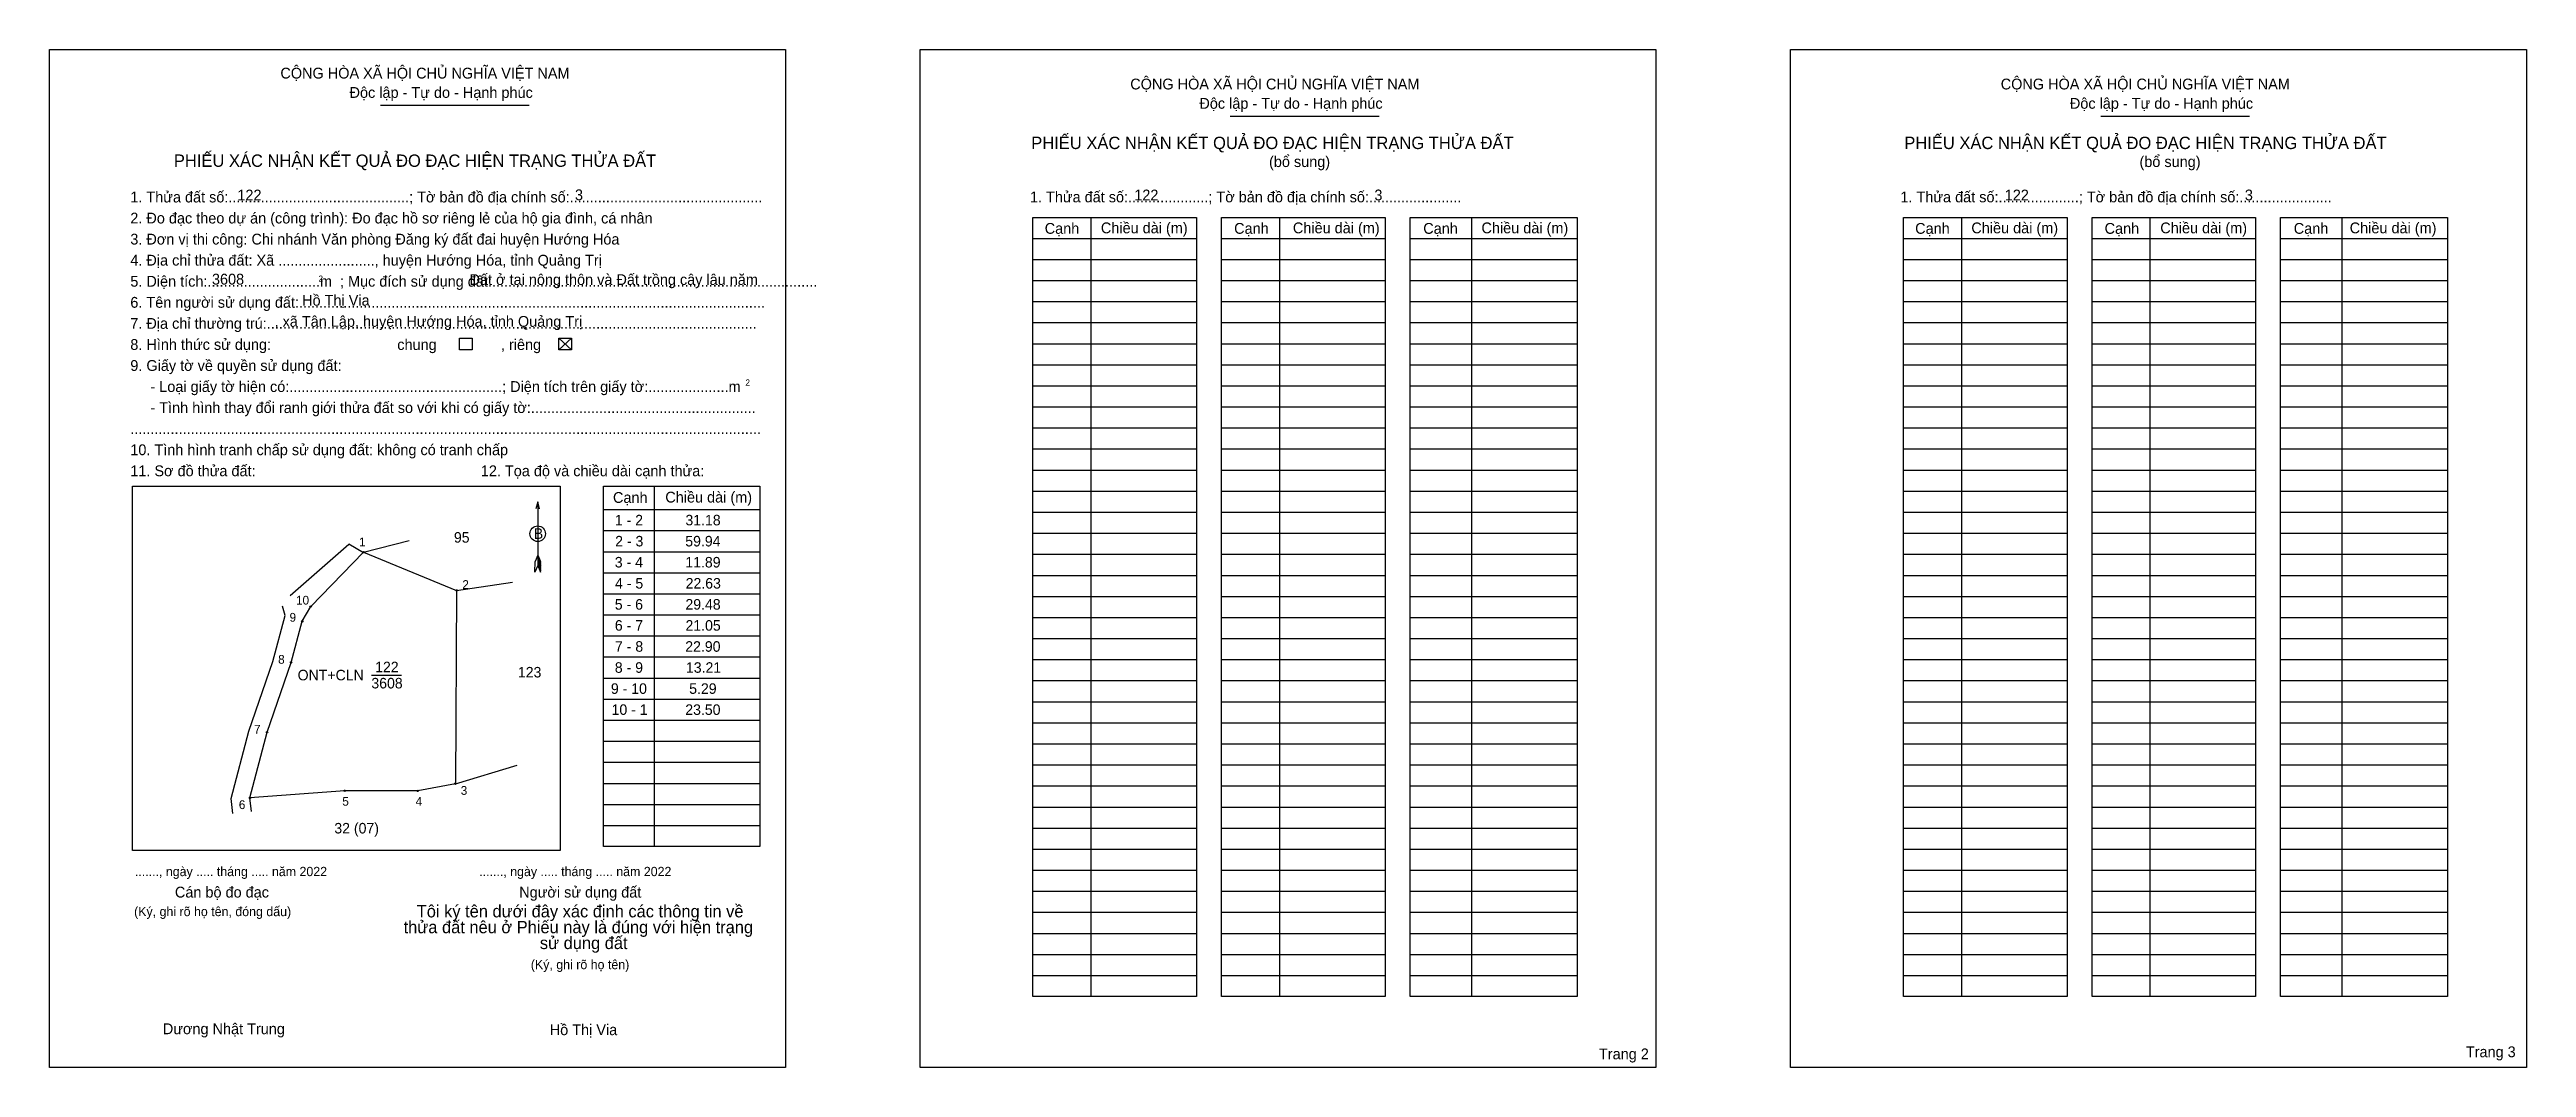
# Model space of a CAD drawing. Extents: x 546192 to 546960, y 1838882 to 1839197.
import ezdxf

# ---------------------------------------------------------------- set-up
doc = ezdxf.new("R2010")
doc.units = 0
for name, color, linetype in [('Level 1', 7, 'Continuous'), ('Level 10', 7, 'Continuous'), ('Level 11', 7, 'Continuous'), ('Level 13', 7, 'Continuous'), ('Level 2', 7, 'Continuous'), ('Level 48', 7, 'Continuous'), ('Level 50', 7, 'Continuous'), ('Level 52', 7, 'Continuous'), ('Level 55', 7, 'Continuous'), ('Level 6', 7, 'Continuous'), ('Level 9', 7, 'Continuous')]:
    doc.layers.add(name, color=color, linetype=linetype)

msp = doc.modelspace()

# ---------------------------------------------------------------- linework, layer by layer
at = {"layer": 'Level 1'}
for p, q in [((546191.64, 1839197.36), (546191.64, 1839197.36)), ((546461.59, 1839197.36), (546461.59, 1839197.36)), ((546294.26, 1839180.08), (546340.42, 1839180.08)), ((546557.81, 1839176.71), (546603.97, 1839176.71)), ((546827.76, 1839176.71), (546873.92, 1839176.71)), ((546514.59, 1839145.32), (546514.59, 1838903.66)), ((546573.07, 1839145.32), (546573.07, 1838903.66)), ((546632.63, 1839145.32), (546632.63, 1838903.66)), ((546784.55, 1839145.32), (546784.55, 1838903.66)), ((546843.02, 1839145.32), (546843.02, 1838903.66)), ((546902.58, 1839145.32), (546902.58, 1838903.66)), ((546496.63, 1839138.79), (546547.36, 1839138.79)), ((546555.1, 1839138.79), (546605.83, 1839138.79)), ((546613.58, 1839138.79), (546665.39, 1839138.79)), ((546766.59, 1839138.79), (546817.31, 1839138.79)), ((546825.06, 1839138.79), (546875.79, 1839138.79)), ((546883.53, 1839138.79), (546935.35, 1839138.79)), ((546496.63, 1839132.26), (546547.36, 1839132.26)), ((546496.63, 1839125.73), (546547.36, 1839125.73)), ((546555.1, 1839132.26), (546605.83, 1839132.26)), ((546555.1, 1839125.73), (546605.83, 1839125.73)), ((546613.58, 1839132.26), (546665.39, 1839132.26)), ((546613.58, 1839125.73), (546665.39, 1839125.73)), ((546766.59, 1839132.26), (546817.31, 1839132.26)), ((546766.59, 1839125.73), (546817.31, 1839125.73)), ((546825.06, 1839132.26), (546875.79, 1839132.26)), ((546825.06, 1839125.73), (546875.79, 1839125.73)), ((546883.53, 1839132.26), (546935.35, 1839132.26)), ((546883.53, 1839125.73), (546935.35, 1839125.73)), ((546496.63, 1839119.2), (546547.36, 1839119.2)), ((546555.1, 1839119.2), (546605.83, 1839119.2)), ((546613.58, 1839119.2), (546665.39, 1839119.2)), ((546766.59, 1839119.2), (546817.31, 1839119.2)), ((546825.06, 1839119.2), (546875.79, 1839119.2)), ((546883.53, 1839119.2), (546935.35, 1839119.2)), ((546496.63, 1839112.67), (546547.36, 1839112.67)), ((546555.1, 1839112.67), (546605.83, 1839112.67)), ((546613.58, 1839112.67), (546665.39, 1839112.67)), ((546766.59, 1839112.67), (546817.31, 1839112.67)), ((546825.06, 1839112.67), (546875.79, 1839112.67)), ((546883.53, 1839112.67), (546935.35, 1839112.67)), ((546349.58, 1839107.83), (546353.5, 1839104.18)), ((546349.58, 1839104.18), (546353.5, 1839107.83)), ((546496.63, 1839106.14), (546547.36, 1839106.14)), ((546555.1, 1839106.14), (546605.83, 1839106.14)), ((546613.58, 1839106.14), (546665.39, 1839106.14)), ((546766.59, 1839106.14), (546817.31, 1839106.14)), ((546825.06, 1839106.14), (546875.79, 1839106.14)), ((546883.53, 1839106.14), (546935.35, 1839106.14)), ((546496.63, 1839099.6), (546547.36, 1839099.6)), ((546555.1, 1839099.6), (546605.83, 1839099.6)), ((546613.58, 1839099.6), (546665.39, 1839099.6)), ((546766.59, 1839099.6), (546817.31, 1839099.6)), ((546825.06, 1839099.6), (546875.79, 1839099.6)), ((546883.53, 1839099.6), (546935.35, 1839099.6)), ((546496.63, 1839093.07), (546547.36, 1839093.07)), ((546496.63, 1839086.54), (546547.36, 1839086.54)), ((546555.1, 1839093.07), (546605.83, 1839093.07)), ((546555.1, 1839086.54), (546605.83, 1839086.54)), ((546613.58, 1839093.07), (546665.39, 1839093.07)), ((546613.58, 1839086.54), (546665.39, 1839086.54)), ((546766.59, 1839093.07), (546817.31, 1839093.07)), ((546766.59, 1839086.54), (546817.31, 1839086.54)), ((546825.06, 1839093.07), (546875.79, 1839093.07)), ((546825.06, 1839086.54), (546875.79, 1839086.54)), ((546883.53, 1839093.07), (546935.35, 1839093.07)), ((546883.53, 1839086.54), (546935.35, 1839086.54)), ((546496.63, 1839080.01), (546547.36, 1839080.01)), ((546555.1, 1839080.01), (546605.83, 1839080.01)), ((546613.58, 1839080.01), (546665.39, 1839080.01)), ((546766.59, 1839080.01), (546817.31, 1839080.01)), ((546825.06, 1839080.01), (546875.79, 1839080.01)), ((546883.53, 1839080.01), (546935.35, 1839080.01)), ((546496.63, 1839073.48), (546547.36, 1839073.48)), ((546555.1, 1839073.48), (546605.83, 1839073.48)), ((546613.58, 1839073.48), (546665.39, 1839073.48)), ((546766.59, 1839073.48), (546817.31, 1839073.48)), ((546825.06, 1839073.48), (546875.79, 1839073.48)), ((546883.53, 1839073.48), (546935.35, 1839073.48)), ((546496.63, 1839066.95), (546547.36, 1839066.95)), ((546555.1, 1839066.95), (546605.83, 1839066.95)), ((546613.58, 1839066.95), (546665.39, 1839066.95)), ((546766.59, 1839066.95), (546817.31, 1839066.95)), ((546825.06, 1839066.95), (546875.79, 1839066.95)), ((546883.53, 1839066.95), (546935.35, 1839066.95)), ((546217.34, 1839061.95), (546217.34, 1839061.95)), ((546343.02, 1839057.07), (546343.02, 1839037.31)), ((546379.11, 1839061.98), (546379.11, 1838950.18)), ((546496.63, 1839060.42), (546547.36, 1839060.42)), ((546555.1, 1839060.42), (546605.83, 1839060.42)), ((546613.58, 1839060.42), (546665.39, 1839060.42)), ((546766.59, 1839060.42), (546817.31, 1839060.42)), ((546825.06, 1839060.42), (546875.79, 1839060.42)), ((546883.53, 1839060.42), (546935.35, 1839060.42)), ((546363.44, 1839054.69), (546411.88, 1839054.69)), ((546363.44, 1839048.16), (546411.88, 1839048.16)), ((546496.63, 1839053.88), (546547.36, 1839053.88)), ((546555.1, 1839053.88), (546605.83, 1839053.88)), ((546613.58, 1839053.88), (546665.39, 1839053.88)), ((546766.59, 1839053.88), (546817.31, 1839053.88)), ((546825.06, 1839053.88), (546875.79, 1839053.88)), ((546883.53, 1839053.88), (546935.35, 1839053.88)), ((546343.02, 1839040.57), (546342.2, 1839038.56)), ((546343.02, 1839040.57), (546343.86, 1839038.56)), ((546363.44, 1839041.62), (546411.88, 1839041.62)), ((546496.63, 1839047.35), (546547.36, 1839047.35)), ((546496.63, 1839040.82), (546547.36, 1839040.82)), ((546555.1, 1839047.35), (546605.83, 1839047.35)), ((546555.1, 1839040.82), (546605.83, 1839040.82)), ((546613.58, 1839047.35), (546665.39, 1839047.35)), ((546613.58, 1839040.82), (546665.39, 1839040.82)), ((546766.59, 1839047.35), (546817.31, 1839047.35)), ((546766.59, 1839040.82), (546817.31, 1839040.82)), ((546825.06, 1839047.35), (546875.79, 1839047.35)), ((546825.06, 1839040.82), (546875.79, 1839040.82)), ((546883.53, 1839047.35), (546935.35, 1839047.35)), ((546883.53, 1839040.82), (546935.35, 1839040.82)), ((546342.15, 1839035.29), (546342.2, 1839038.56)), ((546343.02, 1839037.31), (546342.15, 1839035.29)), ((546343.02, 1839040.29), (546343.86, 1839038.27)), ((546343.02, 1839040.01), (546343.86, 1839037.98)), ((546343.02, 1839039.72), (546343.87, 1839037.69)), ((546343.02, 1839039.43), (546343.87, 1839037.39)), ((546343.02, 1839039.15), (546343.87, 1839037.1)), ((546343.02, 1839038.86), (546343.87, 1839036.81)), ((546343.02, 1839038.58), (546343.88, 1839036.51)), ((546343.02, 1839038.3), (546343.88, 1839036.22)), ((546343.02, 1839038.02), (546343.88, 1839035.93)), ((546343.02, 1839037.73), (546343.9, 1839035.64)), ((546343.02, 1839037.31), (546343.9, 1839035.29)), ((546343.9, 1839035.29), (546343.86, 1839038.56)), ((546363.44, 1839035.09), (546411.88, 1839035.09)), ((546496.63, 1839034.29), (546547.36, 1839034.29)), ((546555.1, 1839034.29), (546605.83, 1839034.29)), ((546613.58, 1839034.29), (546665.39, 1839034.29)), ((546766.59, 1839034.29), (546817.31, 1839034.29)), ((546825.06, 1839034.29), (546875.79, 1839034.29)), ((546883.53, 1839034.29), (546935.35, 1839034.29)), ((546363.44, 1839028.56), (546411.88, 1839028.56)), ((546496.63, 1839027.76), (546547.36, 1839027.76)), ((546555.1, 1839027.76), (546605.83, 1839027.76)), ((546613.58, 1839027.76), (546665.39, 1839027.76)), ((546766.59, 1839027.76), (546817.31, 1839027.76)), ((546825.06, 1839027.76), (546875.79, 1839027.76)), ((546883.53, 1839027.76), (546935.35, 1839027.76)), ((546363.44, 1839022.03), (546411.88, 1839022.03)), ((546496.63, 1839021.23), (546547.36, 1839021.23)), ((546555.1, 1839021.23), (546605.83, 1839021.23)), ((546613.58, 1839021.23), (546665.39, 1839021.23)), ((546766.59, 1839021.23), (546817.31, 1839021.23)), ((546825.06, 1839021.23), (546875.79, 1839021.23)), ((546883.53, 1839021.23), (546935.35, 1839021.23)), ((546363.44, 1839015.5), (546411.88, 1839015.5)), ((546496.63, 1839014.7), (546547.36, 1839014.7)), ((546555.1, 1839014.7), (546605.83, 1839014.7)), ((546613.58, 1839014.7), (546665.39, 1839014.7)), ((546766.59, 1839014.7), (546817.31, 1839014.7)), ((546825.06, 1839014.7), (546875.79, 1839014.7)), ((546883.53, 1839014.7), (546935.35, 1839014.7)), ((546363.44, 1839008.97), (546411.88, 1839008.97)), ((546363.44, 1839002.44), (546411.88, 1839002.44)), ((546496.63, 1839008.16), (546547.36, 1839008.16)), ((546555.1, 1839008.16), (546605.83, 1839008.16)), ((546613.58, 1839008.16), (546665.39, 1839008.16)), ((546766.59, 1839008.16), (546817.31, 1839008.16)), ((546825.06, 1839008.16), (546875.79, 1839008.16)), ((546883.53, 1839008.16), (546935.35, 1839008.16)), ((546363.44, 1838995.9), (546411.88, 1838995.9)), ((546496.63, 1839001.63), (546547.36, 1839001.63)), ((546496.63, 1838995.1), (546547.36, 1838995.1)), ((546555.1, 1839001.63), (546605.83, 1839001.63)), ((546555.1, 1838995.1), (546605.83, 1838995.1)), ((546613.58, 1839001.63), (546665.39, 1839001.63)), ((546613.58, 1838995.1), (546665.39, 1838995.1)), ((546766.59, 1839001.63), (546817.31, 1839001.63)), ((546766.59, 1838995.1), (546817.31, 1838995.1)), ((546825.06, 1839001.63), (546875.79, 1839001.63)), ((546825.06, 1838995.1), (546875.79, 1838995.1)), ((546883.53, 1839001.63), (546935.35, 1839001.63)), ((546883.53, 1838995.1), (546935.35, 1838995.1)), ((546363.44, 1838989.37), (546411.88, 1838989.37)), ((546496.63, 1838988.57), (546547.36, 1838988.57)), ((546555.1, 1838988.57), (546605.83, 1838988.57)), ((546613.58, 1838988.57), (546665.39, 1838988.57)), ((546766.59, 1838988.57), (546817.31, 1838988.57)), ((546825.06, 1838988.57), (546875.79, 1838988.57)), ((546883.53, 1838988.57), (546935.35, 1838988.57)), ((546363.44, 1838982.84), (546411.88, 1838982.84)), ((546496.63, 1838982.04), (546547.36, 1838982.04)), ((546555.1, 1838982.04), (546605.83, 1838982.04)), ((546613.58, 1838982.04), (546665.39, 1838982.04)), ((546766.59, 1838982.04), (546817.31, 1838982.04)), ((546825.06, 1838982.04), (546875.79, 1838982.04)), ((546883.53, 1838982.04), (546935.35, 1838982.04)), ((546363.44, 1838976.31), (546411.88, 1838976.31)), ((546496.63, 1838975.51), (546547.36, 1838975.51)), ((546555.1, 1838975.51), (546605.83, 1838975.51)), ((546613.58, 1838975.51), (546665.39, 1838975.51)), ((546766.59, 1838975.51), (546817.31, 1838975.51)), ((546825.06, 1838975.51), (546875.79, 1838975.51)), ((546883.53, 1838975.51), (546935.35, 1838975.51)), ((546363.44, 1838969.78), (546411.88, 1838969.78)), ((546496.63, 1838968.98), (546547.36, 1838968.98)), ((546555.1, 1838968.98), (546605.83, 1838968.98)), ((546613.58, 1838968.98), (546665.39, 1838968.98)), ((546766.59, 1838968.98), (546817.31, 1838968.98)), ((546825.06, 1838968.98), (546875.79, 1838968.98)), ((546883.53, 1838968.98), (546935.35, 1838968.98)), ((546363.44, 1838963.25), (546411.88, 1838963.25)), ((546363.44, 1838956.72), (546411.88, 1838956.72)), ((546496.63, 1838962.44), (546547.36, 1838962.44)), ((546555.1, 1838962.44), (546605.83, 1838962.44)), ((546613.58, 1838962.44), (546665.39, 1838962.44)), ((546766.59, 1838962.44), (546817.31, 1838962.44)), ((546825.06, 1838962.44), (546875.79, 1838962.44)), ((546883.53, 1838962.44), (546935.35, 1838962.44)), ((546350.01, 1838948.93), (546350.01, 1838948.93)), ((546496.63, 1838955.91), (546547.36, 1838955.91)), ((546496.63, 1838949.38), (546547.36, 1838949.38)), ((546555.1, 1838955.91), (546605.83, 1838955.91)), ((546555.1, 1838949.38), (546605.83, 1838949.38)), ((546613.58, 1838955.91), (546665.39, 1838955.91)), ((546613.58, 1838949.38), (546665.39, 1838949.38)), ((546766.59, 1838955.91), (546817.31, 1838955.91)), ((546766.59, 1838949.38), (546817.31, 1838949.38)), ((546825.06, 1838955.91), (546875.79, 1838955.91)), ((546825.06, 1838949.38), (546875.79, 1838949.38)), ((546883.53, 1838955.91), (546935.35, 1838955.91)), ((546883.53, 1838949.38), (546935.35, 1838949.38)), ((546496.63, 1838942.85), (546547.36, 1838942.85)), ((546555.1, 1838942.85), (546605.83, 1838942.85)), ((546613.58, 1838942.85), (546665.39, 1838942.85)), ((546766.59, 1838942.85), (546817.31, 1838942.85)), ((546825.06, 1838942.85), (546875.79, 1838942.85)), ((546883.53, 1838942.85), (546935.35, 1838942.85)), ((546496.63, 1838936.32), (546547.36, 1838936.32)), ((546555.1, 1838936.32), (546605.83, 1838936.32)), ((546613.58, 1838936.32), (546665.39, 1838936.32)), ((546766.59, 1838936.32), (546817.31, 1838936.32)), ((546825.06, 1838936.32), (546875.79, 1838936.32)), ((546883.53, 1838936.32), (546935.35, 1838936.32)), ((546496.63, 1838929.79), (546547.36, 1838929.79)), ((546555.1, 1838929.79), (546605.83, 1838929.79)), ((546613.58, 1838929.79), (546665.39, 1838929.79)), ((546766.59, 1838929.79), (546817.31, 1838929.79)), ((546825.06, 1838929.79), (546875.79, 1838929.79)), ((546883.53, 1838929.79), (546935.35, 1838929.79)), ((546496.63, 1838923.26), (546547.36, 1838923.26)), ((546555.1, 1838923.26), (546605.83, 1838923.26)), ((546613.58, 1838923.26), (546665.39, 1838923.26)), ((546766.59, 1838923.26), (546817.31, 1838923.26)), ((546825.06, 1838923.26), (546875.79, 1838923.26)), ((546883.53, 1838923.26), (546935.35, 1838923.26)), ((546496.63, 1838916.72), (546547.36, 1838916.72)), ((546496.63, 1838910.19), (546547.36, 1838910.19)), ((546555.1, 1838916.72), (546605.83, 1838916.72)), ((546555.1, 1838910.19), (546605.83, 1838910.19)), ((546613.58, 1838916.72), (546665.39, 1838916.72)), ((546613.58, 1838910.19), (546665.39, 1838910.19)), ((546766.59, 1838916.72), (546817.31, 1838916.72)), ((546766.59, 1838910.19), (546817.31, 1838910.19)), ((546825.06, 1838916.72), (546875.79, 1838916.72)), ((546825.06, 1838910.19), (546875.79, 1838910.19)), ((546883.53, 1838916.72), (546935.35, 1838916.72)), ((546883.53, 1838910.19), (546935.35, 1838910.19)), ((546419.89, 1838881.67), (546419.89, 1838881.67)), ((546689.83, 1838881.67), (546689.83, 1838881.67))]:
    msp.add_line(p, q, dxfattribs=at)
for points in [[(546496.63, 1839145.32), (546547.36, 1839145.32), (546547.36, 1838903.66), (546496.63, 1838903.66)], [(546555.1, 1839145.32), (546605.83, 1839145.32), (546605.83, 1838903.66), (546555.1, 1838903.66)], [(546613.58, 1839145.32), (546665.39, 1839145.32), (546665.39, 1838903.66), (546613.58, 1838903.66)], [(546766.59, 1839145.32), (546817.31, 1839145.32), (546817.31, 1838903.66), (546766.59, 1838903.66)], [(546825.06, 1839145.32), (546875.79, 1839145.32), (546875.79, 1838903.66), (546825.06, 1838903.66)], [(546883.53, 1839145.32), (546935.35, 1839145.32), (546935.35, 1838903.66), (546883.53, 1838903.66)], [(546217.34, 1839061.95), (546350.01, 1839061.95), (546350.01, 1838948.93), (546217.34, 1838948.93)], [(546363.44, 1839061.98), (546411.88, 1839061.98), (546411.88, 1838950.18), (546363.44, 1838950.18)]]:
    msp.add_lwpolyline(points, close=True, dxfattribs=at)
msp.add_lwpolyline([(546343.59, 1839054.96), (546343.02, 1839057.07), (546342.46, 1839054.96)], dxfattribs=at)
msp.add_circle((546343.03, 1839047.19), 2.41, dxfattribs=at)
at = {"layer": 'Level 10'}
msp.add_lwpolyline([(546317.86, 1839029.62), (546317.49, 1838969.68), (546305.81, 1838967.46), (546283.18, 1838967.47), (546253.78, 1838965.26), (546259.09, 1838985.63), (546266.54, 1839007.28), (546270.01, 1839020.03), (546272.63, 1839024.62), (546289.02, 1839041.46)], close=True, dxfattribs=at)
at = {"layer": 'Level 11'}
for centre in [(546289.02, 1839041.46), (546317.86, 1839029.62), (546317.86, 1839029.62), (546270.01, 1839020.03), (546272.63, 1839024.62), (546266.54, 1839007.28), (546259.09, 1838985.63), (546253.78, 1838965.26), (546283.18, 1838967.47), (546305.81, 1838967.46), (546317.49, 1838969.68)]:
    msp.add_circle(centre, 0.218, dxfattribs=at)
at = {"layer": 'Level 2'}
for points in [[(546191.64, 1839197.36), (546419.88, 1839197.36), (546419.88, 1838881.67), (546191.64, 1838881.67)], [(546461.59, 1839197.36), (546689.83, 1839197.36), (546689.83, 1838881.67), (546461.59, 1838881.67)], [(546731.55, 1839197.36), (546959.79, 1839197.36), (546959.79, 1838881.67), (546731.55, 1838881.67)]]:
    msp.add_lwpolyline(points, close=True, dxfattribs=at)
at = {"layer": 'Level 50'}
for points in [[(546318.74, 1839107.83), (546322.66, 1839107.83), (546322.66, 1839104.18), (546318.74, 1839104.18)], [(546349.58, 1839107.83), (546353.5, 1839107.83), (546353.5, 1839104.18), (546349.58, 1839104.18)]]:
    msp.add_lwpolyline(points, close=True, dxfattribs=at)
at = {"layer": 'Level 9'}
for p, q in [((546266.25, 1839027.99), (546284.46, 1839043.92)), ((546289.02, 1839041.24), (546284.46, 1839043.92)), ((546289.02, 1839041.46), (546303.14, 1839045.05)), ((546317.86, 1839029.62), (546335.25, 1839032.18)), ((546260.85, 1839007.58), (546264.73, 1839021.88)), ((546264.73, 1839021.88), (546263.87, 1839024.71)), ((546253.4, 1838985.97), (546260.85, 1839007.58)), ((546291.44, 1839003.36), (546300.82, 1839003.36)), ((546247.97, 1838965.1), (546253.4, 1838985.97)), ((546317.49, 1838969.68), (546336.62, 1838975.43)), ((546248.48, 1838960.46), (546247.97, 1838965.1)), ((546254.25, 1838961.02), (546253.78, 1838965.26))]:
    msp.add_line(p, q, dxfattribs=at)

# ---------------------------------------------------------------- texts
at = {"layer": 'Level 1'}
for s, height, p in [('CỘNG HÒA XÃ HỘI CHỦ NGHĨA VIỆT NAM', 3.3526, (546263.23, 1839188.36)), ('CỘNG HÒA XÃ HỘI CHỦ NGHĨA VIỆT NAM', 3.3526, (546526.79, 1839184.98)), ('CỘNG HÒA XÃ HỘI CHỦ NGHĨA VIỆT NAM', 3.3526, (546796.74, 1839184.98)), ('Độc lập - Tự do - Hạnh phúc', 3.3526, (546284.68, 1839182.37)), ('Độc lập - Tự do - Hạnh phúc', 3.3526, (546548.23, 1839178.99)), ('Độc lập - Tự do - Hạnh phúc', 3.3526, (546818.19, 1839178.99)), ('PHIẾU XÁC NHẬN KẾT QUẢ ĐO ĐẠC HIỆN TRẠNG THỬA ĐẤT', 3.832, (546496.09, 1839166.49)), ('PHIẾU XÁC NHẬN KẾT QUẢ ĐO ĐẠC HIỆN TRẠNG THỬA ĐẤT', 3.832, (546766.84, 1839166.49)), ('PHIẾU XÁC NHẬN KẾT QUẢ ĐO ĐẠC HIỆN TRẠNG THỬA ĐẤT', 3.832, (546230.2, 1839160.98)), ('(bổ sung)', 3.353, (546569.83, 1839160.92)), ('(bổ sung)', 3.353, (546839.78, 1839160.92)), ('1. Thửa đất số:.............................................; Tờ bản đồ địa chính số:................................................', 3.35261, (546216.69, 1839149.94)), ('1. Thửa đất số:....................; Tờ bản đồ địa chính số:.......................', 3.3526, (546495.69, 1839149.97)), ('1. Thửa đất số:....................; Tờ bản đồ địa chính số:.......................', 3.3526, (546765.64, 1839149.97)), ('3. Đơn vị thi công: Chi nhánh Văn phòng Đăng ký đất đai huyện Hướng Hóa', 3.3526, (546216.69, 1839136.88)), ('2. Đo đạc theo dự án (công trình): Đo đạc hồ sơ riêng lẻ của hộ gia đình, cá nhân', 3.3526, (546216.69, 1839143.41)), ('Cạnh', 3.353, (546500.26, 1839140.21)), ('Chiều dài (m)', 3.3526, (546517.68, 1839140.37)), ('Cạnh', 3.353, (546559.01, 1839140.21)), ('Chiều dài (m)', 3.3526, (546577.23, 1839140.37)), ('Cạnh', 3.353, (546617.66, 1839140.21)), ('Chiều dài (m)', 3.3526, (546635.71, 1839140.37)), ('Cạnh', 3.353, (546770.21, 1839140.21)), ('Chiều dài (m)', 3.3526, (546787.63, 1839140.37)), ('Cạnh', 3.353, (546828.96, 1839140.21)), ('Chiều dài (m)', 3.3526, (546846.23, 1839140.37)), ('Cạnh', 3.353, (546887.62, 1839140.21)), ('Chiều dài (m)', 3.3526, (546904.97, 1839140.37)), ('4. Địa chỉ thửa đất: Xã ........................, huyện Hướng Hóa, tỉnh Quảng Trị', 3.3526, (546216.69, 1839130.35)), ('5. Diện tích:............................m  ; Mục đích sử dụng đất:.................................................................................', 3.35261, (546216.69, 1839123.81)), ('2', 1.92, (546275.03, 1839125.34)), ('6. Tên người sử dụng đất:....................................................................................................................', 3.35261, (546216.69, 1839117.28)), ('7. Địa chỉ thường trú:..........................................................................................................................', 3.35261, (546216.69, 1839110.75)), ('chung                , riêng', 3.3526, (546299.48, 1839104.19)), ('9. Giấy tờ về quyền sử dụng đất:', 3.3526, (546216.69, 1839097.69)), ('     - Loại giấy tờ hiện có:.....................................................; Diện tích trên giấy tờ:....................m', 3.35261, (546216.69, 1839091.16)), ('2', 1.92, (546407.44, 1839093.12)), ('     - Tình hình thay đổi ranh giới thửa đất so với khi có giấy tờ:........................................................', 3.35261, (546216.69, 1839084.63)), ('10. Tình hình tranh chấp sử dụng đất: không có tranh chấp', 3.3526, (546216.69, 1839071.56)), ('.............................................................................................................................................................', 3.35261, (546216.69, 1839078.09)), ('11. Sơ đồ thửa đất:', 3.3526, (546216.69, 1839065.03)), ('12. Tọa độ và chiều dài cạnh thửa:', 3.3526, (546325.39, 1839065.03)), ('Cạnh', 3.353, (546366.38, 1839056.76)), ('Chiều dài (m)', 3.3526, (546382.6, 1839056.87)), ('B', 3.27, (546341.82, 1839045.6)), ('......., ngày ..... tháng ..... năm 2022', 2.8738, (546218.11, 1838941.01)), ('......., ngày ..... tháng ..... năm 2022', 2.8738, (546324.89, 1838941.01)), ('Cán bộ đo đạc', 3.3526, (546230.52, 1838934.37)), ('Người sử dụng đất', 3.3526, (546337.3, 1838934.37)), ('(Ký, ghi rõ họ tên, đóng dấu)', 2.8738, (546217.86, 1838928.6)), ('thửa đất nêu ở Phiếu này là đúng với hiện trạng', 3.8098, (546301.44, 1838923.3)), ('Tôi ký tên dưới đây xác định các thông tin về', 3.8098, (546305.51, 1838928.22)), ('sử dụng đất', 3.8098, (546343.7, 1838918.39)), ('(Ký, ghi rõ họ tên)', 2.8738, (546340.89, 1838912.15)), ('Dương Nhật Trung', 3.3526, (546226.78, 1838891.99)), ('Trang 2', 3.353, (546672.16, 1838884.2)), ('Trang 3', 3.353, (546940.99, 1838884.85))]:
    msp.add_text(s, height=height, dxfattribs=at).set_placement(p)
at = {"layer": 'Level 13'}
for s, p in [('ONT+CLN', (546268.58, 1839001.73)), ('3608', (546291.44, 1838999.22)), ('122', (546292.61, 1839004.23))]:
    msp.add_text(s, height=3.266, dxfattribs=at).set_placement(p)
at = {"layer": 'Level 48'}
msp.add_text('8. Hình thức sử dụng:', height=3.3527, dxfattribs=at).set_placement((546216.69, 1839104.22))
at = {"layer": 'Level 52'}
for s, p in [('1 - 2', (546366.95, 1839049.79)), ('31.18', (546388.84, 1839049.79)), ('95', (546317.04, 1839044.43)), ('2 - 3', (546367.05, 1839043.26)), ('59.94', (546388.79, 1839043.26)), ('3 - 4', (546366.94, 1839036.73)), ('4 - 5', (546367.01, 1839030.19)), ('22.63', (546388.91, 1839030.19)), ('11.89', (546388.81, 1839036.73)), ('5 - 6', (546366.94, 1839023.66)), ('29.48', (546388.84, 1839023.66)), ('6 - 7', (546366.96, 1839017.13)), ('21.05', (546388.86, 1839017.13)), ('7 - 8', (546366.99, 1839010.6)), ('22.90', (546388.79, 1839010.6)), ('123', (546336.89, 1839002.62)), ('8 - 9', (546366.95, 1839004.07)), ('13.21', (546389, 1839004.07)), ('9 - 10', (546365.73, 1838997.54)), ('5.29', (546390.01, 1838997.54)), ('10 - 1', (546365.94, 1838991.01)), ('23.50', (546388.79, 1838991.01)), ('32 (07)', (546279.96, 1838954.24))]:
    msp.add_text(s, height=3.266, dxfattribs=at).set_placement(p)
at = {"layer": 'Level 55'}
for s, p in [('1', (546288.99, 1839041.46)), ('2', (546317.82, 1839029.62)), ('9', (546269.97, 1839020.03)), ('10', (546272.55, 1839024.62)), ('8', (546266.5, 1839007.28)), ('7', (546259.05, 1838985.63)), ('6', (546253.74, 1838965.26)), ('5', (546283.15, 1838967.47)), ('4', (546305.77, 1838967.46)), ('3', (546317.46, 1838969.68))]:
    msp.add_text(s, height=0.109, dxfattribs=at).set_placement(p)
at = {"layer": 'Level 6'}
for s, height, p in [('122', 3.353, (546249.89, 1839150.56)), ('3', 3.35, (546354.59, 1839150.62)), ('122', 3.353, (546528.04, 1839150.56)), ('3', 3.35, (546602.51, 1839150.58)), ('122', 3.353, (546797.99, 1839150.56)), ('3', 3.35, (546872.46, 1839150.58)), ('3608', 3.353, (546242.01, 1839124.47)), ('Đất ở tại nông thôn và Đất trồng cây lâu năm', 3.3528, (546321.89, 1839124.34)), ('Hồ Thị Via', 3.353, (546269.97, 1839117.91)), (', xã Tân Lập, huyện Hướng Hóa, tỉnh Quảng Trị', 3.3528, (546261.42, 1839111.37)), ('Hồ Thị Via', 3.353, (546346.76, 1838891.69))]:
    msp.add_text(s, height=height, dxfattribs=at).set_placement(p)
at = {"layer": 'Level 9'}
for s, height, p in [('1', 2.72, (546287.6, 1839043.3)), ('2', 2.72, (546319.66, 1839030.07)), ('10', 2.721, (546268.08, 1839025.22)), ('9', 2.72, (546266.07, 1839019.92)), ('8', 2.72, (546262.53, 1839006.88)), ('7', 2.72, (546255.05, 1838985.21)), ('6', 2.72, (546250.34, 1838961.81)), ('5', 2.72, (546282.43, 1838962.85)), ('4', 2.72, (546305.18, 1838962.85)), ('3', 2.72, (546319.16, 1838966.23))]:
    msp.add_text(s, height=height, dxfattribs=at).set_placement(p)

doc.saveas('drawing.dxf')
